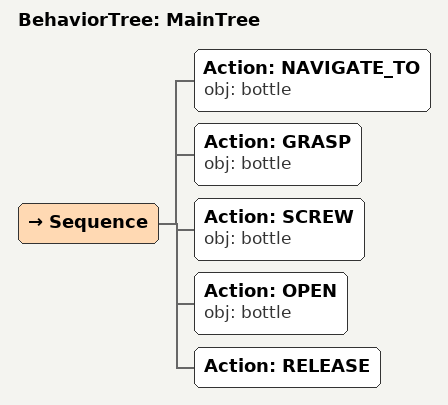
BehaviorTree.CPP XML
<root main_tree_to_execute="MainTree">
  <BehaviorTree ID="MainTree">
    <Sequence>
      <!-- Navigate to bottle -->
      <Action ID="NAVIGATE_TO" obj="bottle"/>
      <!-- Grasp bottle -->
      <Action ID="GRASP" obj="bottle"/>
      <!-- Screw (twist) bottle cap to loosen -->
      <Action ID="SCREW" obj="bottle"/>
      <!-- Open bottle (remove cap) -->
      <Action ID="OPEN" obj="bottle"/>
      <!-- Release -->
      <Action ID="RELEASE"/>
    </Sequence>
  </BehaviorTree>
</root>
